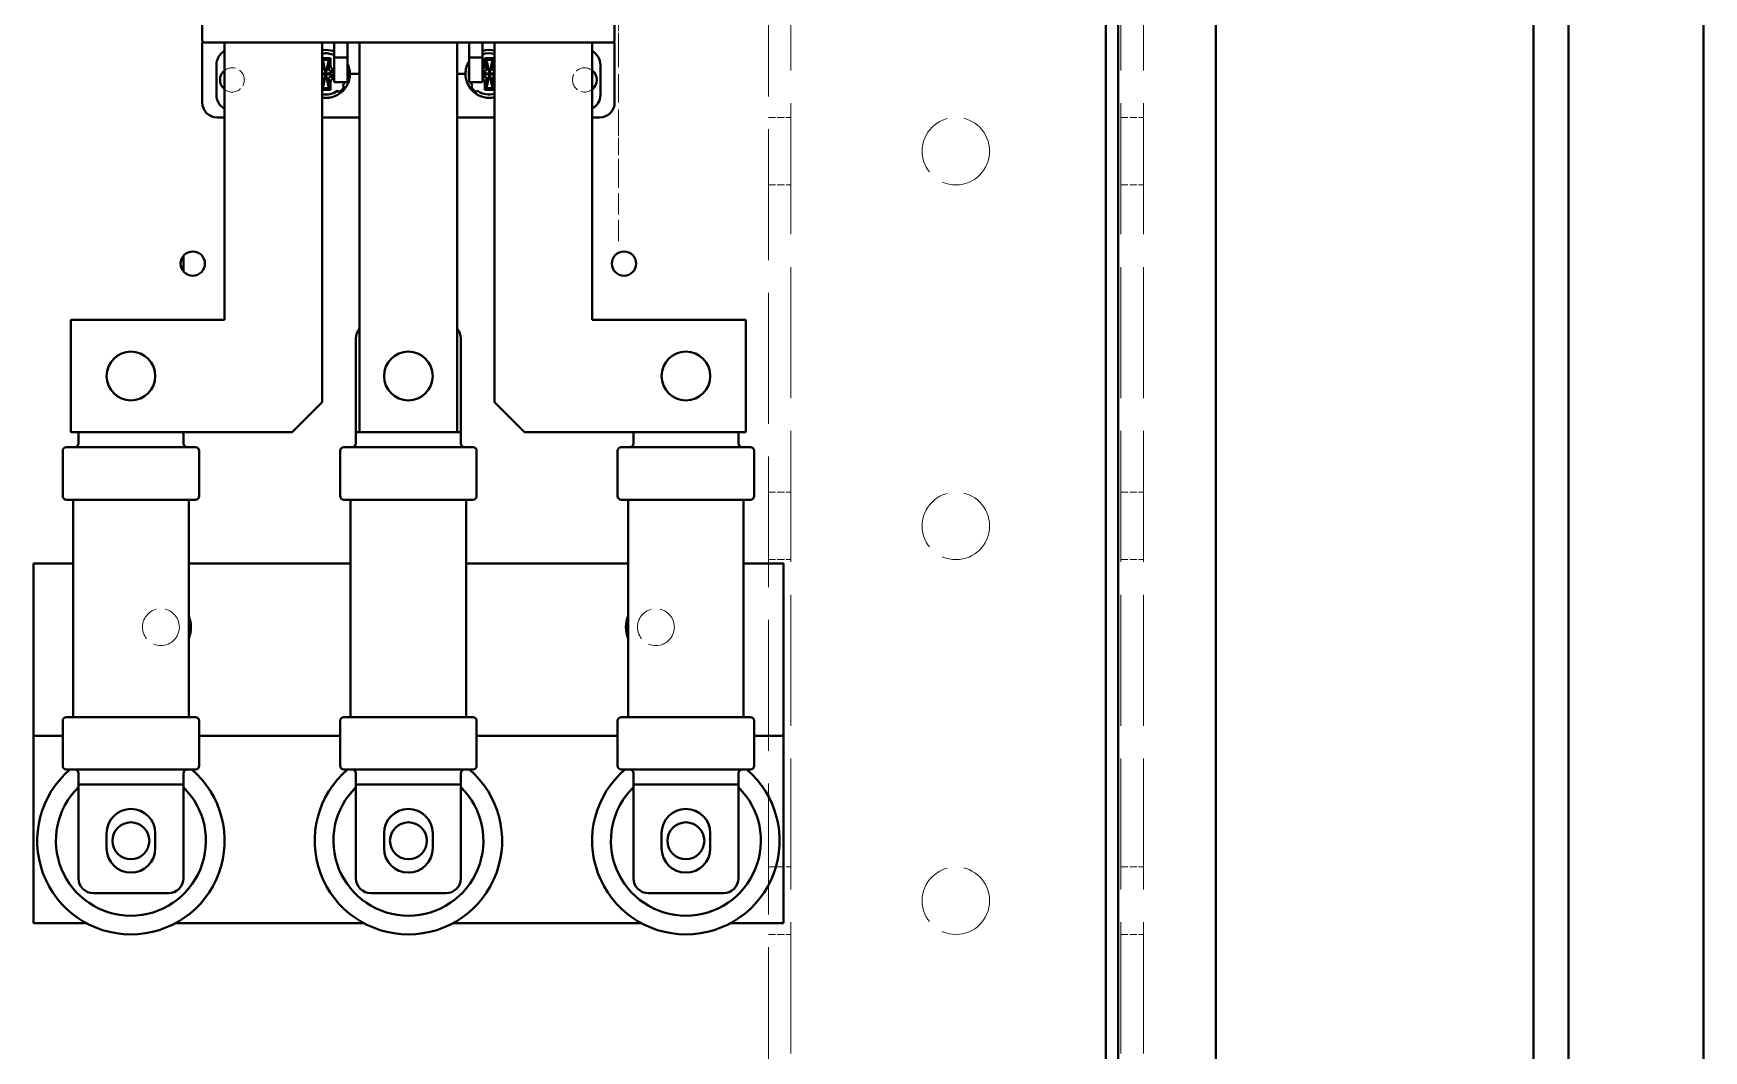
# Model space of a CAD drawing. Header units: millimetres. Extents: x 0 to 4752, y 0 to 3360.
# Drawn here: x 3906.1 to 4128.8, y 1005.8 to 1141.5 of the extents above; entities that cross this region are included whole.
import ezdxf

# ---------------------------------------------------------------- set-up
doc = ezdxf.new("R2010")
doc.units = ezdxf.units.MM
doc.header["$LTSCALE"] = 8
doc.linetypes.add('DASHED', pattern=[0.2067, 0.1654, -0.0413])
doc.layers.add('가려진 것(ISO)', color=2, linetype='DASHED', lineweight=18)
doc.layers.add('가시적인 것(ISO)', color=3, linetype='Continuous', lineweight=40)

msp = doc.modelspace()

# ---------------------------------------------------------------- linework, layer by layer
at = {"layer": '가려진 것(ISO)', "ltscale": 13.215807}
for p, q in [((4007.09, 502.83), (4007.09, 1398.83)), ((4051.09, 502.83), (4051.09, 1398.83)), ((4054.09, 502.83), (4054.09, 1398.83))]:
    msp.add_line(p, q, dxfattribs=at)
at = {"layer": '가려진 것(ISO)', "ltscale": 13.194353}
msp.add_line((4004.09, 805.83), (4004.09, 1285.83), dxfattribs=at)
at = {"layer": '가려진 것(ISO)', "ltscale": 0.747873}
for p, q in [((3984.09, 1142.83), (3984.09, 1140.83)), ((3984.09, 1128.83), (3984.09, 1126.83))]:
    msp.add_line(p, q, dxfattribs=at)
at = {"layer": '가려진 것(ISO)', "ltscale": 2.856945}
msp.add_line((3984.09, 1140.83), (3984.09, 1128.83), dxfattribs=at)
at = {"layer": '가려진 것(ISO)', "ltscale": 0.714161}
for p, q in [((4004.09, 1130.33), (4007.09, 1130.33)), ((4051.09, 1130.33), (4054.09, 1130.33)), ((4004.09, 1121.33), (4007.09, 1121.33)), ((4051.09, 1121.33), (4054.09, 1121.33)), ((4004.09, 1080.33), (4007.09, 1080.33)), ((4051.09, 1080.33), (4054.09, 1080.33)), ((4004.09, 1071.33), (4007.09, 1071.33)), ((4051.09, 1071.33), (4054.09, 1071.33)), ((4004.09, 1030.33), (4007.09, 1030.33)), ((4051.09, 1030.33), (4054.09, 1030.33)), ((4004.09, 1021.33), (4007.09, 1021.33)), ((4051.09, 1021.33), (4054.09, 1021.33))]:
    msp.add_line(p, q, dxfattribs=at)
at = {"layer": '가려진 것(ISO)', "ltscale": 1.495845}
msp.add_line((3984.09, 1122.83), (3984.09, 1126.83), dxfattribs=at)
at = {"layer": '가려진 것(ISO)', "ltscale": 2.142684}
msp.add_line((3984.09, 1113.83), (3984.09, 1122.83), dxfattribs=at)
at = {"layer": '가려진 것(ISO)', "ltscale": 6.731654}
for centre in [(4029.09, 1125.83), (4029.09, 1075.83), (4029.09, 1025.83)]:
    msp.add_circle(centre, 4.5, dxfattribs=at)
at = {"layer": '가려진 것(ISO)', "ltscale": 3.677681}
for centre in [(3923.09, 1062.33), (3989.09, 1062.33)]:
    msp.add_circle(centre, 2.46, dxfattribs=at)
at = {"layer": '가려진 것(ISO)', "ltscale": 1.72551}
for centre, start, end in [((3932.59, 1135.33), 231.9097, 128.0903), ((3979.59, 1135.33), 51.9097, 308.0903)]:
    msp.add_arc(centre, 1.62, start, end, dxfattribs=at)
at = {"layer": '가시적인 것(ISO)'}
for p, q in [((4106.09, 500.53), (4106.09, 1400.53)), ((4063.74, 552.88), (4063.74, 1358.18)), ((4110.79, 1354.68), (4110.79, 696.38)), ((4128.79, 1354.18), (4128.79, 696.88)), ((4050.74, 565.88), (4050.74, 1345.18)), ((4049.09, 1280.83), (4049.09, 810.83)), ((3928.59, 1140.63), (3928.59, 1146.83)), ((3983.59, 1140.63), (3983.59, 1146.83)), ((3928.59, 1132.33), (3928.59, 1140.33)), ((3928.89, 1140.33), (3983.29, 1140.33)), ((3931.59, 1140.33), (3931.59, 1103.33)), ((3944.59, 1092.33), (3944.59, 1140.33)), ((3946.19, 1140.33), (3946.19, 1138.33)), ((3947.99, 1140.33), (3947.99, 1138.33)), ((3949.59, 1088.33), (3949.59, 1140.33)), ((3962.59, 1140.33), (3962.59, 1088.33)), ((3964.19, 1140.33), (3964.19, 1138.33)), ((3965.99, 1140.33), (3965.99, 1138.33)), ((3967.59, 1092.33), (3967.59, 1140.33)), ((3980.59, 1140.33), (3980.59, 1103.33)), ((3983.59, 1140.33), (3983.59, 1132.33)), ((3945.69, 1138.23), (3944.59, 1138.23)), ((3944.69, 1138.03), (3944.59, 1138.13)), ((3944.69, 1138.03), (3944.69, 1136.73)), ((3945.49, 1138.03), (3944.69, 1138.03)), ((3945.09, 1136.13), (3944.69, 1138.03)), ((3945.09, 1136.13), (3945.49, 1138.03)), ((3945.49, 1138.03), (3945.69, 1138.23)), ((3945.49, 1136.73), (3945.49, 1138.03)), ((3945.69, 1137.24), (3945.69, 1138.23)), ((3946.19, 1138.33), (3946.19, 1135.03)), ((3946.19, 1138.33), (3947.99, 1138.33)), ((3947.99, 1138.33), (3947.99, 1135.03)), ((3964.19, 1138.33), (3965.99, 1138.33)), ((3964.19, 1138.33), (3964.19, 1135.03)), ((3965.99, 1138.33), (3965.99, 1135.03)), ((3966.29, 1138.23), (3966.29, 1137.24)), ((3967.49, 1138.23), (3966.29, 1138.23)), ((3966.49, 1138.03), (3966.29, 1138.23)), ((3966.49, 1138.03), (3966.49, 1136.73)), ((3967.29, 1138.03), (3966.49, 1138.03)), ((3966.89, 1136.13), (3966.49, 1138.03)), ((3966.89, 1136.13), (3967.29, 1138.03)), ((3967.29, 1138.03), (3967.49, 1138.23)), ((3967.29, 1136.73), (3967.29, 1138.03)), ((3967.49, 1137.24), (3967.49, 1138.23)), ((3930.49, 1137.33), (3930.49, 1133.33)), ((3945.09, 1136.13), (3944.59, 1136.24)), ((3945.09, 1136.13), (3944.59, 1136.03)), ((3945.09, 1136.13), (3944.69, 1134.23)), ((3945.09, 1136.13), (3946.19, 1136.36)), ((3945.09, 1136.13), (3946.19, 1135.9)), ((3945.09, 1136.13), (3945.49, 1134.23)), ((3946.19, 1136.53), (3945.69, 1136.53)), ((3948.59, 1136.13), (3949.59, 1136.13)), ((3962.59, 1136.13), (3963.39, 1136.13)), ((3964.18, 1136.61), (3964.19, 1136.61)), ((3966.29, 1136.53), (3965.99, 1136.53)), ((3966.89, 1136.13), (3965.99, 1136.32)), ((3966.89, 1136.13), (3965.99, 1135.94)), ((3966.89, 1136.13), (3966.49, 1134.23)), ((3966.89, 1136.13), (3967.59, 1136.28)), ((3966.89, 1136.13), (3967.59, 1135.98)), ((3966.89, 1136.13), (3967.29, 1134.23)), ((3967.59, 1136.53), (3967.49, 1136.53)), ((3981.69, 1133.33), (3981.69, 1137.33)), ((3944.69, 1134.23), (3944.59, 1134.13)), ((3944.59, 1134.03), (3945.69, 1134.03)), ((3944.69, 1135.53), (3944.69, 1134.23)), ((3944.69, 1134.23), (3945.49, 1134.23)), ((3945.49, 1134.23), (3945.49, 1135.53)), ((3945.49, 1134.23), (3945.69, 1134.03)), ((3945.69, 1135.73), (3946.19, 1135.73)), ((3945.69, 1134.03), (3945.69, 1135.03)), ((3946.19, 1135.03), (3947.99, 1135.03)), ((3947.41, 1133.93), (3947.11, 1133.93)), ((3964.18, 1135.65), (3964.19, 1135.65)), ((3964.19, 1135.03), (3965.99, 1135.03)), ((3964.87, 1133.93), (3964.56, 1133.93)), ((3965.99, 1135.73), (3966.29, 1135.73)), ((3966.29, 1135.03), (3966.29, 1134.03)), ((3966.49, 1134.23), (3966.29, 1134.03)), ((3966.29, 1134.03), (3967.49, 1134.03)), ((3966.49, 1135.53), (3966.49, 1134.23)), ((3966.49, 1134.23), (3967.29, 1134.23)), ((3967.29, 1134.23), (3967.29, 1135.53)), ((3967.29, 1134.23), (3967.49, 1134.03)), ((3967.49, 1135.73), (3967.59, 1135.73)), ((3967.49, 1134.03), (3967.49, 1135.03)), ((3931.59, 1130.33), (3930.59, 1130.33)), ((3949.59, 1130.33), (3944.59, 1130.33)), ((3967.59, 1130.33), (3962.59, 1130.33)), ((3981.59, 1130.33), (3980.59, 1130.33)), ((3926.09, 1111.86), (3926.09, 1109.8)), ((3931.59, 1103.33), (3911.09, 1103.33)), ((3911.09, 1103.33), (3911.09, 1088.33)), ((3980.59, 1103.33), (4001.09, 1103.33)), ((4001.09, 1103.33), (4001.09, 1088.33)), ((3949.09, 1100.83), (3949.09, 1088.33)), ((3963.09, 1088.33), (3963.09, 1100.83)), ((3940.59, 1088.33), (3944.59, 1092.33)), ((3971.59, 1088.33), (3967.59, 1092.33)), ((3911.09, 1088.33), (3912.09, 1088.33)), ((3912.09, 1088.33), (3912.09, 1086.83)), ((3912.09, 1088.33), (3926.09, 1088.33)), ((3926.09, 1086.83), (3926.09, 1088.33)), ((3926.09, 1088.33), (3940.59, 1088.33)), ((3949.09, 1088.33), (3949.09, 1086.83)), ((3949.09, 1088.33), (3963.09, 1088.33)), ((3963.09, 1086.83), (3963.09, 1088.33)), ((3986.09, 1088.33), (3971.59, 1088.33)), ((3986.09, 1088.33), (3986.09, 1086.83)), ((3986.09, 1088.33), (4000.09, 1088.33)), ((4000.09, 1086.83), (4000.09, 1088.33)), ((4001.09, 1088.33), (4000.09, 1088.33)), ((3909.99, 1085.83), (3909.99, 1079.83)), ((3910.49, 1086.33), (3927.69, 1086.33)), ((3928.19, 1085.83), (3928.19, 1079.83)), ((3946.99, 1085.83), (3946.99, 1079.83)), ((3947.49, 1086.33), (3964.69, 1086.33)), ((3965.19, 1085.83), (3965.19, 1079.83)), ((3983.99, 1085.83), (3983.99, 1079.83)), ((3984.49, 1086.33), (4001.69, 1086.33)), ((4002.19, 1085.83), (4002.19, 1079.83)), ((3927.69, 1079.33), (3910.49, 1079.33)), ((3911.39, 1079.33), (3911.39, 1050.33)), ((3926.79, 1079.33), (3926.79, 1050.33)), ((3964.69, 1079.33), (3947.49, 1079.33)), ((3948.39, 1079.33), (3948.39, 1050.33)), ((3963.79, 1079.33), (3963.79, 1050.33)), ((4001.69, 1079.33), (3984.49, 1079.33)), ((3985.39, 1079.33), (3985.39, 1050.33)), ((4000.79, 1079.33), (4000.79, 1050.33)), ((3906.09, 1049.83), (3906.09, 1070.83)), ((3906.09, 1070.83), (3911.39, 1070.83)), ((3926.79, 1070.83), (3948.39, 1070.83)), ((3963.79, 1070.83), (3985.39, 1070.83)), ((4000.79, 1070.83), (4006.09, 1070.83)), ((4006.09, 1070.83), (4006.09, 1049.83)), ((3906.09, 1047.83), (3906.09, 1049.83)), ((3909.99, 1049.83), (3909.99, 1043.83)), ((3910.49, 1050.33), (3927.69, 1050.33)), ((3928.19, 1049.83), (3928.19, 1043.83)), ((3946.99, 1049.83), (3946.99, 1043.83)), ((3947.49, 1050.33), (3964.69, 1050.33)), ((3965.19, 1049.83), (3965.19, 1043.83)), ((3983.99, 1049.83), (3983.99, 1043.83)), ((3984.49, 1050.33), (4001.69, 1050.33)), ((4002.19, 1049.83), (4002.19, 1043.83)), ((4006.09, 1047.83), (4006.09, 1049.83)), ((3906.09, 1047.83), (3909.99, 1047.83)), ((3906.09, 1047.83), (3906.09, 1043.83)), ((3928.19, 1047.83), (3946.99, 1047.83)), ((3965.19, 1047.83), (3983.99, 1047.83)), ((4002.19, 1047.83), (4006.09, 1047.83)), ((4006.09, 1043.83), (4006.09, 1047.83)), ((3906.09, 1022.83), (3906.09, 1043.83)), ((3927.69, 1043.33), (3910.49, 1043.33)), ((3912.09, 1042.83), (3912.09, 1041.33)), ((3926.09, 1041.33), (3926.09, 1042.83)), ((3964.69, 1043.33), (3947.49, 1043.33)), ((3949.09, 1042.83), (3949.09, 1041.33)), ((3963.09, 1041.33), (3963.09, 1042.83)), ((4001.69, 1043.33), (3984.49, 1043.33)), ((3986.09, 1042.83), (3986.09, 1041.33)), ((4000.09, 1041.33), (4000.09, 1042.83)), ((4006.09, 1043.83), (4006.09, 1022.83)), ((3912.09, 1041.33), (3912.09, 1028.83)), ((3926.09, 1041.33), (3912.09, 1041.33)), ((3926.09, 1028.83), (3926.09, 1041.33)), ((3949.09, 1041.33), (3949.09, 1028.83)), ((3963.09, 1041.33), (3949.09, 1041.33)), ((3963.09, 1028.83), (3963.09, 1041.33)), ((3986.09, 1041.33), (3986.09, 1028.83)), ((4000.09, 1041.33), (3986.09, 1041.33)), ((4000.09, 1028.83), (4000.09, 1041.33)), ((3915.84, 1032.83), (3915.84, 1034.83)), ((3922.34, 1034.83), (3922.34, 1032.83)), ((3952.84, 1032.83), (3952.84, 1034.83)), ((3959.34, 1034.83), (3959.34, 1032.83)), ((3989.84, 1032.83), (3989.84, 1034.83)), ((3996.34, 1034.83), (3996.34, 1032.83)), ((3924.09, 1026.83), (3914.09, 1026.83)), ((3961.09, 1026.83), (3951.09, 1026.83)), ((3998.09, 1026.83), (3988.09, 1026.83)), ((3913.15, 1022.83), (3906.09, 1022.83)), ((3950.15, 1022.83), (3925.02, 1022.83)), ((3987.15, 1022.83), (3962.02, 1022.83)), ((4006.09, 1022.83), (3999.02, 1022.83))]:
    msp.add_line(p, q, dxfattribs=at)
for centre, radius in [((3927.34, 1110.83), 1.62), ((3984.84, 1110.83), 1.62), ((3919.09, 1095.83), 3.25), ((3956.09, 1095.83), 3.25), ((3993.09, 1095.83), 3.25), ((3919.09, 1033.83), 2.46), ((3956.09, 1033.83), 2.46), ((3993.09, 1033.83), 2.46)]:
    msp.add_circle(centre, radius, dxfattribs=at)
for centre, radius, start, end in [((3928.89, 1140.63), 0.3, 180, 270), ((3983.29, 1140.63), 0.3, 270, 0), ((3932.59, 1137.33), 2.1, 118.4369, 180), ((3945.09, 1136.13), 3.2, 69.8945, 98.9893), ((3945.09, 1136.13), 2.75, 66.4218, 100.4757), ((3966.89, 1136.13), 3.2, 77.3644, 106.3348), ((3966.89, 1136.13), 2.75, 75.2533, 109.1033), ((3979.59, 1137.33), 2.1, 0, 61.5631), ((3932.59, 1135.33), 1.62, 128.0903, 231.9097), ((3945.09, 1136.13), 3.2, 0.4297, 25.0078), ((3966.89, 1136.13), 3.2, 147.5383, 179.5703), ((3966.89, 1136.13), 2.75, 169.0575, 190.9425), ((3979.59, 1135.33), 1.62, 308.0903, 51.9097), ((3945.09, 1136.13), 2.75, 259.5243, 304.5243), ((3945.09, 1136.13), 2.99, 305.3602, 324.6398), ((3945.09, 1136.13), 2.75, 325.4757, 336.4218), ((3966.89, 1136.13), 2.75, 203.5782, 214.5243), ((3966.89, 1136.13), 2.99, 215.3602, 234.6398), ((3966.89, 1136.13), 2.75, 235.4757, 284.7467), ((3930.59, 1132.33), 2, 180, 270), ((3932.59, 1133.33), 2.1, 180, 241.5631), ((3979.59, 1133.33), 2.1, 298.4369, 0), ((3981.59, 1132.33), 2, 270, 0), ((3951.09, 1100.83), 2, 138.5904, 180), ((3961.09, 1100.83), 2, 0, 41.4096), ((3911.59, 1086.83), 0.5, 270, 0), ((3926.59, 1086.83), 0.5, 180, 270), ((3948.59, 1086.83), 0.5, 270, 0), ((3963.59, 1086.83), 0.5, 180, 270), ((3985.59, 1086.83), 0.5, 270, 0), ((4000.59, 1086.83), 0.5, 180, 270), ((3910.49, 1085.83), 0.5, 90, 180), ((3927.69, 1085.83), 0.5, 0, 90), ((3947.49, 1085.83), 0.5, 90, 180), ((3964.69, 1085.83), 0.5, 0, 90), ((3984.49, 1085.83), 0.5, 90, 180), ((4001.69, 1085.83), 0.5, 0, 90), ((3910.49, 1079.83), 0.5, 180, 270), ((3927.69, 1079.83), 0.5, 270, 0), ((3947.49, 1079.83), 0.5, 180, 270), ((3964.69, 1079.83), 0.5, 270, 0), ((3984.49, 1079.83), 0.5, 180, 270), ((4001.69, 1079.83), 0.5, 270, 0), ((3923.09, 1062.33), 4, 337.6684, 22.3316), ((3989.09, 1062.33), 4, 157.6684, 202.3316), ((3910.49, 1049.83), 0.5, 90, 180), ((3927.69, 1049.83), 0.5, 0, 90), ((3947.49, 1049.83), 0.5, 90, 180), ((3964.69, 1049.83), 0.5, 0, 90), ((3984.49, 1049.83), 0.5, 90, 180), ((4001.69, 1049.83), 0.5, 0, 90), ((3919.09, 1033.83), 12.5, 130.5358, 49.4642), ((3910.49, 1043.83), 0.5, 180, 270), ((3911.59, 1042.83), 0.5, 0, 90), ((3926.59, 1042.83), 0.5, 90, 180), ((3927.69, 1043.83), 0.5, 270, 0), ((3956.09, 1033.83), 12.5, 130.5358, 49.4642), ((3947.49, 1043.83), 0.5, 180, 270), ((3948.59, 1042.83), 0.5, 0, 90), ((3963.59, 1042.83), 0.5, 90, 180), ((3964.69, 1043.83), 0.5, 270, 0), ((3993.09, 1033.83), 12.5, 130.5358, 49.4642), ((3984.49, 1043.83), 0.5, 180, 270), ((3985.59, 1042.83), 0.5, 0, 90), ((4000.59, 1042.83), 0.5, 90, 180), ((4001.69, 1043.83), 0.5, 270, 0), ((3919.09, 1033.83), 10, 134.427, 45.573), ((3956.09, 1033.83), 10, 134.427, 45.573), ((3993.09, 1033.83), 10, 134.427, 45.573), ((3919.09, 1034.83), 3.25, 0, 180), ((3956.09, 1034.83), 3.25, 0, 180), ((3993.09, 1034.83), 3.25, 0, 180), ((3919.09, 1032.83), 3.25, 180, 0), ((3956.09, 1032.83), 3.25, 180, 0), ((3993.09, 1032.83), 3.25, 180, 0), ((3914.09, 1028.83), 2, 180, 270), ((3924.09, 1028.83), 2, 270, 0), ((3951.09, 1028.83), 2, 180, 270), ((3961.09, 1028.83), 2, 270, 0), ((3988.09, 1028.83), 2, 180, 270), ((3998.09, 1028.83), 2, 270, 0)]:
    msp.add_arc(centre, radius, start, end, dxfattribs=at)
for centre, major_axis, ratio, start_param, end_param in [((3946.23, 1137.27), (0.393, 0.393), 0.939231, 2.387521, 3.886534), ((3966.89, 1136.13), (3.2, 0), 1, 3.141743, 4.932922), ((3965.75, 1137.27), (-0.393, 0.393), 0.939231, 2.783847, 3.895664), ((3968.03, 1137.27), (0.393, 0.393), 0.939231, 2.387521, 3.006719), ((3946.23, 1134.99), (0.393, -0.393), 0.939231, 2.396652, 3.895664), ((3965.75, 1134.99), (-0.393, -0.393), 0.939231, 2.387521, 3.499338), ((3968.03, 1134.99), (0.393, -0.393), 0.939231, 3.276467, 3.895664)]:
    msp.add_ellipse(centre, major_axis=major_axis, ratio=ratio, start_param=start_param, end_param=end_param, dxfattribs=at)
for points, knots in [([(3944.59, 1136.56), (3944.6, 1136.57), (3944.62, 1136.58), (3944.64, 1136.61), (3944.65, 1136.62), (3944.67, 1136.66), (3944.68, 1136.68), (3944.69, 1136.71), (3944.69, 1136.71), (3944.69, 1136.71)], [0.0251375, 0.0251375, 0.0251375, 0.0251375, 0.02992512, 0.02992512, 0.03600078, 0.03600078, 0.04207644, 0.04207644, 0.04275217, 0.04275217, 0.04275217, 0.04275217]), ([(3944.59, 1132.97), (3944.64, 1132.96), (3944.69, 1132.96), (3944.74, 1132.95), (3944.75, 1132.95), (3944.75, 1132.95), (3944.76, 1132.95), (3944.98, 1132.93), (3945.2, 1132.93), (3945.42, 1132.95), (3945.64, 1132.97), (3945.86, 1133.02), (3946.07, 1133.09), (3946.07, 1133.09), (3946.08, 1133.09), (3946.09, 1133.09), (3946.29, 1133.16), (3946.49, 1133.25), (3946.67, 1133.35), (3946.68, 1133.36), (3946.7, 1133.37), (3946.71, 1133.37), (3946.89, 1133.48), (3947.06, 1133.6), (3947.21, 1133.74), (3947.23, 1133.75), (3947.24, 1133.77), (3947.26, 1133.78), (3947.41, 1133.92), (3947.54, 1134.07), (3947.66, 1134.23), (3947.68, 1134.25), (3947.7, 1134.28), (3947.71, 1134.3), (3947.82, 1134.46), (3947.92, 1134.63), (3948, 1134.81), (3948.02, 1134.84), (3948.03, 1134.88), (3948.04, 1134.91), (3948.12, 1135.08), (3948.17, 1135.27), (3948.21, 1135.45), (3948.22, 1135.5), (3948.23, 1135.54), (3948.24, 1135.58), (3948.27, 1135.76), (3948.29, 1135.95), (3948.29, 1136.13)], [0.4495257, 0.4495257, 0.4495257, 0.4495257, 0.4650183, 0.4650183, 0.4650183, 0.4666667, 0.4666667, 0.4666667, 0.5333333, 0.5333333, 0.5333333, 0.6, 0.6, 0.6, 0.6023534, 0.6023534, 0.6023534, 0.6666667, 0.6666667, 0.6666667, 0.6710213, 0.6710213, 0.6710213, 0.7333333, 0.7333333, 0.7333333, 0.7396885, 0.7396885, 0.7396885, 0.8, 0.8, 0.8, 0.8083546, 0.8083546, 0.8083546, 0.8666667, 0.8666667, 0.8666667, 0.8770191, 0.8770191, 0.8770191, 0.9333333, 0.9333333, 0.9333333, 0.9456908, 0.9456908, 0.9456908, 1, 1, 1, 1]), ([(3945.49, 1136.71), (3945.49, 1136.71), (3945.49, 1136.71), (3945.49, 1136.68), (3945.5, 1136.66), (3945.52, 1136.62), (3945.53, 1136.61), (3945.56, 1136.58), (3945.58, 1136.57), (3945.62, 1136.55), (3945.64, 1136.54), (3945.66, 1136.53), (3945.66, 1136.53), (3945.67, 1136.53)], [-0.22101525, -0.22101525, -0.22101525, -0.22101525, -0.22033952, -0.22033952, -0.21426387, -0.21426387, -0.20818821, -0.20818821, -0.20211255, -0.20211255, -0.19603689, -0.19603689, -0.19536116, -0.19536116, -0.19536116, -0.19536116]), ([(3948.29, 1136.16), (3948.29, 1136.15), (3948.3, 1136.15), (3948.31, 1136.15), (3948.33, 1136.14), (3948.35, 1136.14), (3948.38, 1136.14), (3948.4, 1136.14), (3948.44, 1136.13), (3948.47, 1136.13), (3948.51, 1136.13), (3948.55, 1136.13), (3948.59, 1136.13)], [0, 0, 0, 0, 0.25, 0.25, 0.25, 0.5, 0.5, 0.5, 0.75, 0.75, 0.75, 1, 1, 1, 1]), ([(3963.39, 1136.13), (3963.43, 1136.13), (3963.47, 1136.13), (3963.5, 1136.13), (3963.54, 1136.13), (3963.57, 1136.14), (3963.6, 1136.14), (3963.63, 1136.14), (3963.65, 1136.14), (3963.66, 1136.15), (3963.68, 1136.15), (3963.69, 1136.15), (3963.69, 1136.16)], [0, 0, 0, 0, 0.25, 0.25, 0.25, 0.5, 0.5, 0.5, 0.75, 0.75, 0.75, 1, 1, 1, 1]), ([(3966.31, 1136.53), (3966.31, 1136.53), (3966.31, 1136.53), (3966.34, 1136.54), (3966.36, 1136.55), (3966.39, 1136.57), (3966.41, 1136.58), (3966.44, 1136.61), (3966.45, 1136.62), (3966.47, 1136.66), (3966.48, 1136.68), (3966.49, 1136.71), (3966.49, 1136.71), (3966.49, 1136.71)], [0.01709808, 0.01709808, 0.01709808, 0.01709808, 0.01777381, 0.01777381, 0.02384946, 0.02384946, 0.02992512, 0.02992512, 0.03600078, 0.03600078, 0.04207644, 0.04207644, 0.04275217, 0.04275217, 0.04275217, 0.04275217]), ([(3967.29, 1136.71), (3967.29, 1136.71), (3967.29, 1136.71), (3967.29, 1136.68), (3967.3, 1136.66), (3967.32, 1136.62), (3967.33, 1136.61), (3967.36, 1136.58), (3967.38, 1136.57), (3967.42, 1136.55), (3967.44, 1136.54), (3967.46, 1136.53), (3967.46, 1136.53), (3967.47, 1136.53)], [-0.22101525, -0.22101525, -0.22101525, -0.22101525, -0.22033952, -0.22033952, -0.21426387, -0.21426387, -0.20818821, -0.20818821, -0.20211255, -0.20211255, -0.19603689, -0.19603689, -0.19536116, -0.19536116, -0.19536116, -0.19536116]), ([(3944.69, 1135.55), (3944.69, 1135.56), (3944.69, 1135.56), (3944.68, 1135.58), (3944.67, 1135.6), (3944.65, 1135.64), (3944.64, 1135.66), (3944.62, 1135.68), (3944.6, 1135.69), (3944.59, 1135.7)], [-0.22101525, -0.22101525, -0.22101525, -0.22101525, -0.22033952, -0.22033952, -0.21426387, -0.21426387, -0.20818821, -0.20818821, -0.20340059, -0.20340059, -0.20340059, -0.20340059]), ([(3945.67, 1135.73), (3945.66, 1135.73), (3945.66, 1135.73), (3945.64, 1135.73), (3945.62, 1135.72), (3945.58, 1135.7), (3945.56, 1135.69), (3945.53, 1135.66), (3945.52, 1135.64), (3945.5, 1135.6), (3945.49, 1135.58), (3945.49, 1135.56), (3945.49, 1135.56), (3945.49, 1135.55)], [0.01709808, 0.01709808, 0.01709808, 0.01709808, 0.01777381, 0.01777381, 0.02384946, 0.02384946, 0.02992512, 0.02992512, 0.03600078, 0.03600078, 0.04207644, 0.04207644, 0.04275217, 0.04275217, 0.04275217, 0.04275217]), ([(3966.49, 1135.55), (3966.49, 1135.56), (3966.49, 1135.56), (3966.48, 1135.58), (3966.47, 1135.6), (3966.45, 1135.64), (3966.44, 1135.66), (3966.41, 1135.69), (3966.39, 1135.7), (3966.36, 1135.72), (3966.34, 1135.73), (3966.31, 1135.73), (3966.31, 1135.73), (3966.31, 1135.73)], [-0.22101525, -0.22101525, -0.22101525, -0.22101525, -0.22033952, -0.22033952, -0.21426387, -0.21426387, -0.20818821, -0.20818821, -0.20211255, -0.20211255, -0.19603689, -0.19603689, -0.19536116, -0.19536116, -0.19536116, -0.19536116]), ([(3967.47, 1135.73), (3967.46, 1135.73), (3967.46, 1135.73), (3967.44, 1135.73), (3967.42, 1135.72), (3967.38, 1135.7), (3967.36, 1135.69), (3967.33, 1135.66), (3967.32, 1135.64), (3967.3, 1135.6), (3967.29, 1135.58), (3967.29, 1135.56), (3967.29, 1135.56), (3967.29, 1135.55)], [0.01709808, 0.01709808, 0.01709808, 0.01709808, 0.01777381, 0.01777381, 0.02384946, 0.02384946, 0.02992512, 0.02992512, 0.03600078, 0.03600078, 0.04207644, 0.04207644, 0.04275217, 0.04275217, 0.04275217, 0.04275217])]:
    msp.add_open_spline(points, degree=3, knots=knots, dxfattribs=at)
for points in [[(3944.69, 1136.71), (3944.69, 1136.72), (3944.69, 1136.73), (3944.69, 1136.73)], [(3945.49, 1136.71), (3945.49, 1136.72), (3945.49, 1136.73), (3945.49, 1136.73)], [(3945.67, 1136.53), (3945.67, 1136.53), (3945.68, 1136.53), (3945.69, 1136.53)], [(3948.29, 1136.13), (3948.29, 1136.14), (3948.29, 1136.14), (3948.29, 1136.15), (3948.29, 1136.16)], [(3963.69, 1136.16), (3963.69, 1136.15), (3963.69, 1136.14), (3963.69, 1136.14), (3963.69, 1136.13)], [(3966.31, 1136.53), (3966.3, 1136.53), (3966.29, 1136.53), (3966.29, 1136.53)], [(3966.49, 1136.71), (3966.49, 1136.72), (3966.49, 1136.73), (3966.49, 1136.73)], [(3967.29, 1136.71), (3967.29, 1136.72), (3967.29, 1136.73), (3967.29, 1136.73)], [(3967.47, 1136.53), (3967.47, 1136.53), (3967.48, 1136.53), (3967.49, 1136.53)], [(3944.69, 1135.55), (3944.69, 1135.55), (3944.69, 1135.54), (3944.69, 1135.53)], [(3945.49, 1135.55), (3945.49, 1135.55), (3945.49, 1135.54), (3945.49, 1135.53)], [(3945.67, 1135.73), (3945.67, 1135.73), (3945.68, 1135.73), (3945.69, 1135.73)], [(3966.31, 1135.73), (3966.3, 1135.73), (3966.29, 1135.73), (3966.29, 1135.73)], [(3966.49, 1135.55), (3966.49, 1135.55), (3966.49, 1135.54), (3966.49, 1135.53)], [(3967.29, 1135.55), (3967.29, 1135.55), (3967.29, 1135.54), (3967.29, 1135.53)], [(3967.47, 1135.73), (3967.47, 1135.73), (3967.48, 1135.73), (3967.49, 1135.73)]]:
    msp.add_open_spline(points, degree=3, dxfattribs=at)
for points, weights in [([(3946.65, 1133.87), (3946.8, 1133.72), (3946.97, 1133.54)], [1.33228603951, 1.25233484819, 1.17025125092]), ([(3947.68, 1134.25), (3947.5, 1134.42), (3947.35, 1134.57)], [1.17025125093, 1.25233484816, 1.33228603946]), ([(3964.62, 1134.57), (3964.47, 1134.42), (3964.3, 1134.25)], [1.33228603951, 1.25233484819, 1.17025125092]), ([(3965.01, 1133.54), (3965.18, 1133.72), (3965.33, 1133.87)], [1.17025125092, 1.25233484819, 1.33228603951])]:
    msp.add_rational_spline(points, weights, degree=2, dxfattribs=at)

doc.saveas('drawing.dxf')
